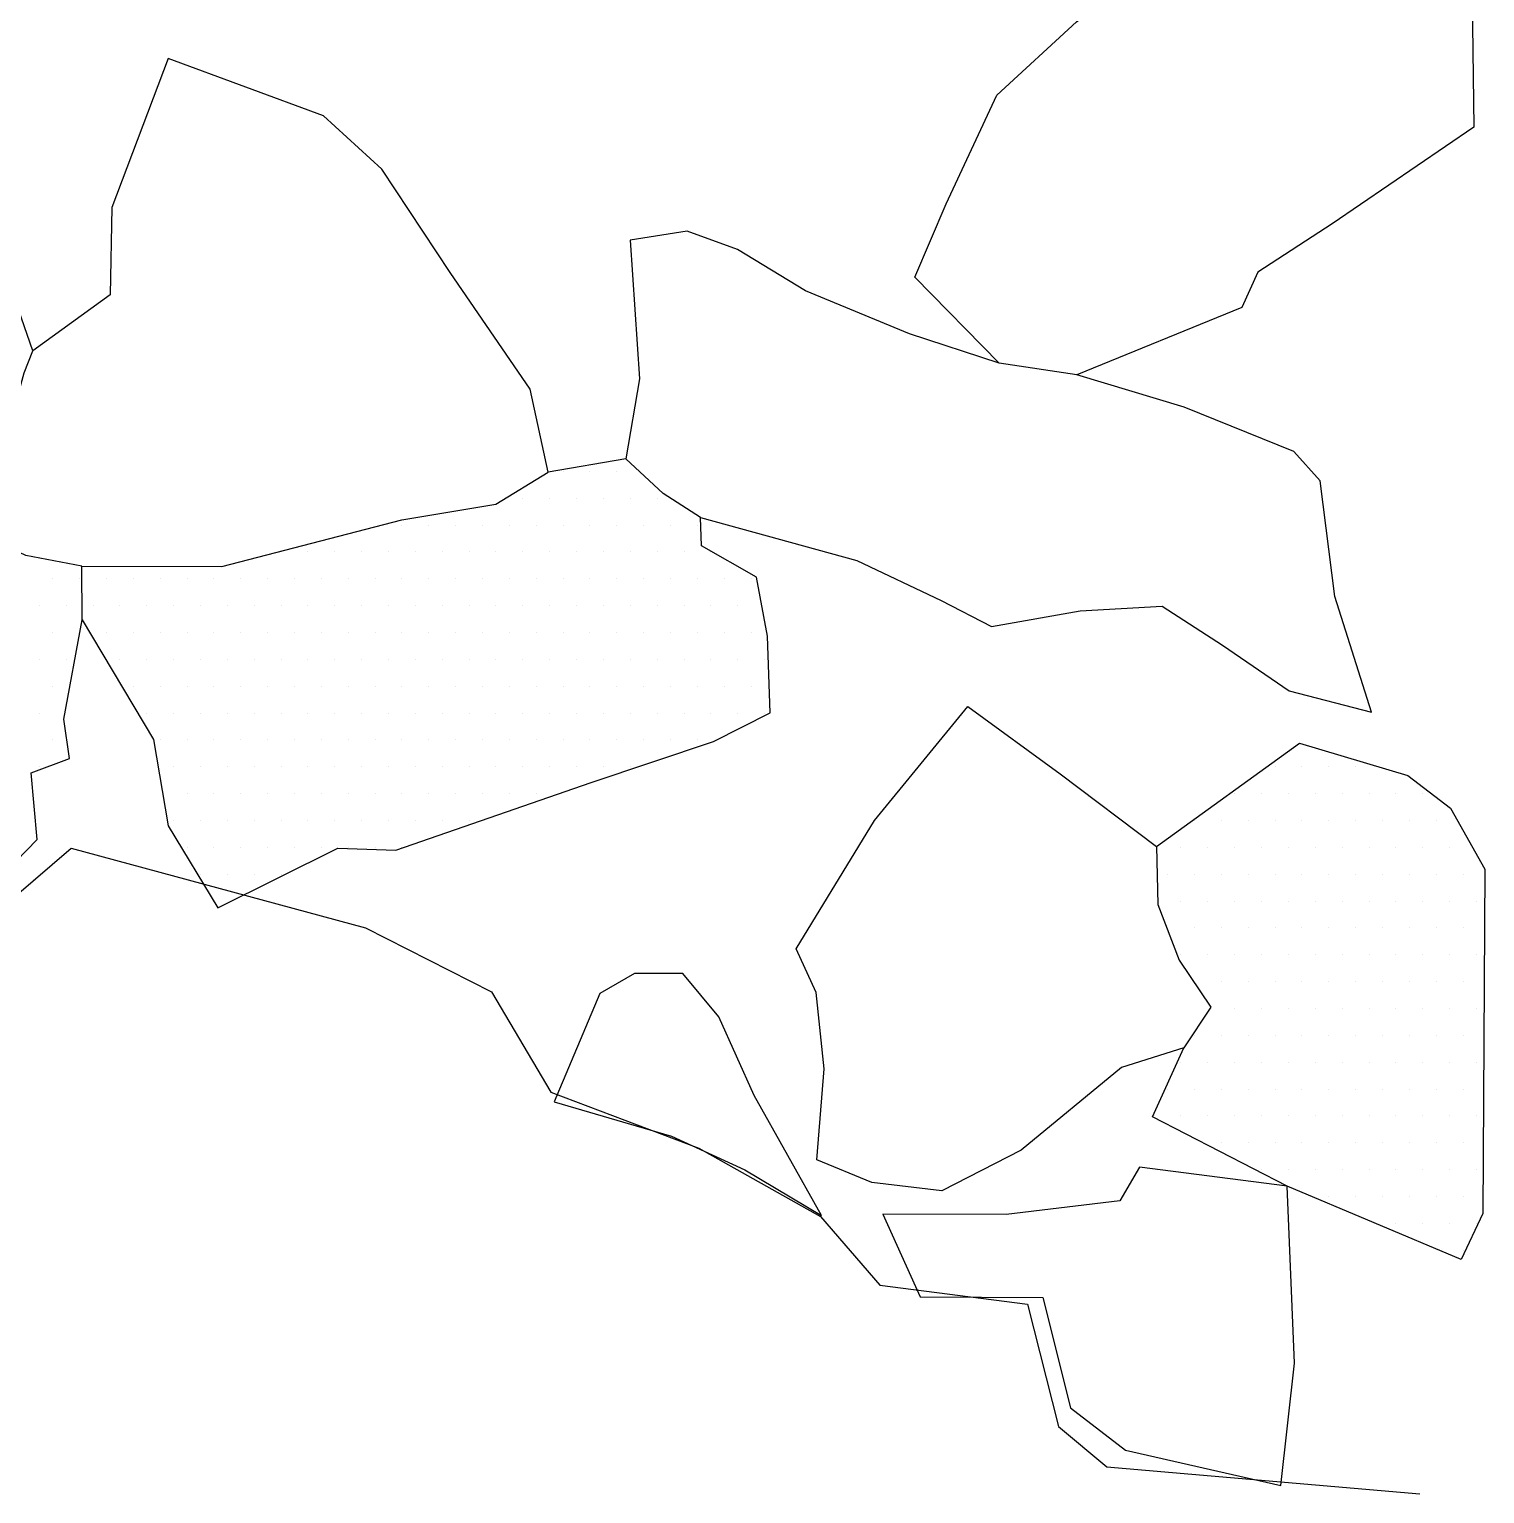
# Model space of a CAD drawing. Header units: metres. Extents: x -8.99 to -5.1, y -14.54 to -10.11.
# Drawn here: x -5.78 to -5.102, y -14.538 to -13.857 of the extents above; entities that cross this region are included whole.
import ezdxf

# ---------------------------------------------------------------- set-up
doc = ezdxf.new("R2010")
doc.units = ezdxf.units.M
doc.header["$LTSCALE"] = 25
doc.header["$MEASUREMENT"] = 0
doc.linetypes.add('STRICHPUNKTX2', pattern=[2, 1, -0.5, 0, -0.5])
doc.layers.get('0').update_dxf_attribs({"linetype": 'CONTINUOUS'})
for name, color, linetype in [('GRABUNGSGRENZE', 3, 'STRICHPUNKTX2'), ('STEINE', 4, 'CONTINUOUS'), ('STEINESCHRAFF', 4, 'CONTINUOUS')]:
    doc.layers.add(name, color=color, linetype=linetype)

# ---------------------------------------------------------------- blocks, each defined once
blk = doc.blocks.new('*X8')
at = {"color": 0}
for p, q in [((-553.125, -1406.25), (-553.125, -1406.25)), ((-551.875, -1406.25), (-551.875, -1406.25)), ((-550.625, -1406.25), (-550.625, -1406.25)), ((-555, -1407.5), (-555, -1407.5)), ((-553.75, -1407.5), (-553.75, -1407.5)), ((-552.5, -1407.5), (-552.5, -1407.5)), ((-551.25, -1407.5), (-551.25, -1407.5)), ((-550, -1407.5), (-550, -1407.5)), ((-548.75, -1407.5), (-548.75, -1407.5)), ((-560.625, -1408.75), (-560.625, -1408.75)), ((-559.375, -1408.75), (-559.375, -1408.75)), ((-558.125, -1408.75), (-558.125, -1408.75)), ((-556.875, -1408.75), (-556.875, -1408.75)), ((-555.625, -1408.75), (-555.625, -1408.75)), ((-554.375, -1408.75), (-554.375, -1408.75)), ((-553.125, -1408.75), (-553.125, -1408.75)), ((-551.875, -1408.75), (-551.875, -1408.75)), ((-550.625, -1408.75), (-550.625, -1408.75)), ((-549.375, -1408.75), (-549.375, -1408.75)), ((-548.125, -1408.75), (-548.125, -1408.75)), ((-546.875, -1408.75), (-546.875, -1408.75)), ((-566.25, -1410), (-566.25, -1410)), ((-565, -1410), (-565, -1410)), ((-563.75, -1410), (-563.75, -1410)), ((-562.5, -1410), (-562.5, -1410)), ((-561.25, -1410), (-561.25, -1410)), ((-560, -1410), (-560, -1410)), ((-558.75, -1410), (-558.75, -1410)), ((-557.5, -1410), (-557.5, -1410)), ((-556.25, -1410), (-556.25, -1410)), ((-555, -1410), (-555, -1410)), ((-553.75, -1410), (-553.75, -1410)), ((-552.5, -1410), (-552.5, -1410)), ((-551.25, -1410), (-551.25, -1410)), ((-550, -1410), (-550, -1410)), ((-548.75, -1410), (-548.75, -1410)), ((-547.5, -1410), (-547.5, -1410)), ((-546.25, -1410), (-546.25, -1410)), ((-576.875, -1411.25), (-576.875, -1411.25)), ((-575.625, -1411.25), (-575.625, -1411.25)), ((-574.375, -1411.25), (-574.375, -1411.25)), ((-573.125, -1411.25), (-573.125, -1411.25)), ((-571.875, -1411.25), (-571.875, -1411.25)), ((-570.625, -1411.25), (-570.625, -1411.25)), ((-569.375, -1411.25), (-569.375, -1411.25)), ((-568.125, -1411.25), (-568.125, -1411.25)), ((-566.875, -1411.25), (-566.875, -1411.25)), ((-565.625, -1411.25), (-565.625, -1411.25)), ((-564.375, -1411.25), (-564.375, -1411.25)), ((-563.125, -1411.25), (-563.125, -1411.25)), ((-561.875, -1411.25), (-561.875, -1411.25)), ((-560.625, -1411.25), (-560.625, -1411.25)), ((-559.375, -1411.25), (-559.375, -1411.25)), ((-558.125, -1411.25), (-558.125, -1411.25)), ((-556.875, -1411.25), (-556.875, -1411.25)), ((-555.625, -1411.25), (-555.625, -1411.25)), ((-554.375, -1411.25), (-554.375, -1411.25)), ((-553.125, -1411.25), (-553.125, -1411.25)), ((-551.875, -1411.25), (-551.875, -1411.25)), ((-550.625, -1411.25), (-550.625, -1411.25)), ((-549.375, -1411.25), (-549.375, -1411.25)), ((-548.125, -1411.25), (-548.125, -1411.25)), ((-546.875, -1411.25), (-546.875, -1411.25)), ((-545.625, -1411.25), (-545.625, -1411.25)), ((-544.375, -1411.25), (-544.375, -1411.25)), ((-577.5, -1412.5), (-577.5, -1412.5)), ((-576.25, -1412.5), (-576.25, -1412.5)), ((-575, -1412.5), (-575, -1412.5)), ((-573.75, -1412.5), (-573.75, -1412.5)), ((-572.5, -1412.5), (-572.5, -1412.5)), ((-571.25, -1412.5), (-571.25, -1412.5)), ((-570, -1412.5), (-570, -1412.5)), ((-568.75, -1412.5), (-568.75, -1412.5)), ((-567.5, -1412.5), (-567.5, -1412.5)), ((-566.25, -1412.5), (-566.25, -1412.5)), ((-565, -1412.5), (-565, -1412.5)), ((-563.75, -1412.5), (-563.75, -1412.5)), ((-562.5, -1412.5), (-562.5, -1412.5)), ((-561.25, -1412.5), (-561.25, -1412.5)), ((-560, -1412.5), (-560, -1412.5)), ((-558.75, -1412.5), (-558.75, -1412.5)), ((-557.5, -1412.5), (-557.5, -1412.5)), ((-556.25, -1412.5), (-556.25, -1412.5)), ((-555, -1412.5), (-555, -1412.5)), ((-553.75, -1412.5), (-553.75, -1412.5)), ((-552.5, -1412.5), (-552.5, -1412.5)), ((-551.25, -1412.5), (-551.25, -1412.5)), ((-550, -1412.5), (-550, -1412.5)), ((-548.75, -1412.5), (-548.75, -1412.5)), ((-547.5, -1412.5), (-547.5, -1412.5)), ((-546.25, -1412.5), (-546.25, -1412.5)), ((-545, -1412.5), (-545, -1412.5)), ((-576.875, -1413.75), (-576.875, -1413.75)), ((-575.625, -1413.75), (-575.625, -1413.75)), ((-574.375, -1413.75), (-574.375, -1413.75)), ((-573.125, -1413.75), (-573.125, -1413.75)), ((-571.875, -1413.75), (-571.875, -1413.75)), ((-570.625, -1413.75), (-570.625, -1413.75)), ((-569.375, -1413.75), (-569.375, -1413.75)), ((-568.125, -1413.75), (-568.125, -1413.75)), ((-566.875, -1413.75), (-566.875, -1413.75)), ((-565.625, -1413.75), (-565.625, -1413.75)), ((-564.375, -1413.75), (-564.375, -1413.75)), ((-563.125, -1413.75), (-563.125, -1413.75)), ((-561.875, -1413.75), (-561.875, -1413.75)), ((-560.625, -1413.75), (-560.625, -1413.75)), ((-559.375, -1413.75), (-559.375, -1413.75)), ((-558.125, -1413.75), (-558.125, -1413.75)), ((-556.875, -1413.75), (-556.875, -1413.75)), ((-555.625, -1413.75), (-555.625, -1413.75)), ((-554.375, -1413.75), (-554.375, -1413.75)), ((-553.125, -1413.75), (-553.125, -1413.75)), ((-551.875, -1413.75), (-551.875, -1413.75)), ((-550.625, -1413.75), (-550.625, -1413.75)), ((-549.375, -1413.75), (-549.375, -1413.75)), ((-548.125, -1413.75), (-548.125, -1413.75)), ((-546.875, -1413.75), (-546.875, -1413.75)), ((-545.625, -1413.75), (-545.625, -1413.75)), ((-544.375, -1413.75), (-544.375, -1413.75)), ((-577.5, -1415), (-577.5, -1415)), ((-576.25, -1415), (-576.25, -1415)), ((-573.75, -1415), (-573.75, -1415)), ((-572.5, -1415), (-572.5, -1415)), ((-571.25, -1415), (-571.25, -1415)), ((-570, -1415), (-570, -1415)), ((-568.75, -1415), (-568.75, -1415)), ((-567.5, -1415), (-567.5, -1415)), ((-566.25, -1415), (-566.25, -1415)), ((-565, -1415), (-565, -1415)), ((-563.75, -1415), (-563.75, -1415)), ((-562.5, -1415), (-562.5, -1415)), ((-561.25, -1415), (-561.25, -1415)), ((-560, -1415), (-560, -1415)), ((-558.75, -1415), (-558.75, -1415)), ((-557.5, -1415), (-557.5, -1415)), ((-556.25, -1415), (-556.25, -1415)), ((-555, -1415), (-555, -1415)), ((-553.75, -1415), (-553.75, -1415)), ((-552.5, -1415), (-552.5, -1415)), ((-551.25, -1415), (-551.25, -1415)), ((-550, -1415), (-550, -1415)), ((-548.75, -1415), (-548.75, -1415)), ((-547.5, -1415), (-547.5, -1415)), ((-546.25, -1415), (-546.25, -1415)), ((-545, -1415), (-545, -1415)), ((-543.75, -1415), (-543.75, -1415)), ((-576.875, -1416.25), (-576.875, -1416.25)), ((-573.125, -1416.25), (-573.125, -1416.25)), ((-571.875, -1416.25), (-571.875, -1416.25)), ((-570.625, -1416.25), (-570.625, -1416.25)), ((-569.375, -1416.25), (-569.375, -1416.25)), ((-568.125, -1416.25), (-568.125, -1416.25)), ((-566.875, -1416.25), (-566.875, -1416.25)), ((-565.625, -1416.25), (-565.625, -1416.25)), ((-564.375, -1416.25), (-564.375, -1416.25)), ((-563.125, -1416.25), (-563.125, -1416.25)), ((-561.875, -1416.25), (-561.875, -1416.25)), ((-560.625, -1416.25), (-560.625, -1416.25)), ((-559.375, -1416.25), (-559.375, -1416.25)), ((-558.125, -1416.25), (-558.125, -1416.25)), ((-556.875, -1416.25), (-556.875, -1416.25)), ((-555.625, -1416.25), (-555.625, -1416.25)), ((-554.375, -1416.25), (-554.375, -1416.25)), ((-553.125, -1416.25), (-553.125, -1416.25)), ((-551.875, -1416.25), (-551.875, -1416.25)), ((-550.625, -1416.25), (-550.625, -1416.25)), ((-549.375, -1416.25), (-549.375, -1416.25)), ((-548.125, -1416.25), (-548.125, -1416.25)), ((-546.875, -1416.25), (-546.875, -1416.25)), ((-545.625, -1416.25), (-545.625, -1416.25)), ((-544.375, -1416.25), (-544.375, -1416.25)), ((-577.5, -1417.5), (-577.5, -1417.5)), ((-572.5, -1417.5), (-572.5, -1417.5)), ((-571.25, -1417.5), (-571.25, -1417.5)), ((-570, -1417.5), (-570, -1417.5)), ((-568.75, -1417.5), (-568.75, -1417.5)), ((-567.5, -1417.5), (-567.5, -1417.5)), ((-566.25, -1417.5), (-566.25, -1417.5)), ((-565, -1417.5), (-565, -1417.5)), ((-563.75, -1417.5), (-563.75, -1417.5)), ((-562.5, -1417.5), (-562.5, -1417.5)), ((-561.25, -1417.5), (-561.25, -1417.5)), ((-560, -1417.5), (-560, -1417.5)), ((-558.75, -1417.5), (-558.75, -1417.5)), ((-557.5, -1417.5), (-557.5, -1417.5)), ((-556.25, -1417.5), (-556.25, -1417.5)), ((-555, -1417.5), (-555, -1417.5)), ((-553.75, -1417.5), (-553.75, -1417.5)), ((-552.5, -1417.5), (-552.5, -1417.5)), ((-551.25, -1417.5), (-551.25, -1417.5)), ((-550, -1417.5), (-550, -1417.5)), ((-548.75, -1417.5), (-548.75, -1417.5)), ((-547.5, -1417.5), (-547.5, -1417.5)), ((-546.25, -1417.5), (-546.25, -1417.5)), ((-545, -1417.5), (-545, -1417.5)), ((-543.75, -1417.5), (-543.75, -1417.5)), ((-576.875, -1418.75), (-576.875, -1418.75)), ((-571.875, -1418.75), (-571.875, -1418.75)), ((-570.625, -1418.75), (-570.625, -1418.75)), ((-569.375, -1418.75), (-569.375, -1418.75)), ((-568.125, -1418.75), (-568.125, -1418.75)), ((-566.875, -1418.75), (-566.875, -1418.75)), ((-565.625, -1418.75), (-565.625, -1418.75)), ((-564.375, -1418.75), (-564.375, -1418.75)), ((-563.125, -1418.75), (-563.125, -1418.75)), ((-561.875, -1418.75), (-561.875, -1418.75)), ((-560.625, -1418.75), (-560.625, -1418.75)), ((-559.375, -1418.75), (-559.375, -1418.75)), ((-558.125, -1418.75), (-558.125, -1418.75)), ((-556.875, -1418.75), (-556.875, -1418.75)), ((-555.625, -1418.75), (-555.625, -1418.75)), ((-554.375, -1418.75), (-554.375, -1418.75)), ((-553.125, -1418.75), (-553.125, -1418.75)), ((-551.875, -1418.75), (-551.875, -1418.75)), ((-550.625, -1418.75), (-550.625, -1418.75)), ((-549.375, -1418.75), (-549.375, -1418.75)), ((-548.125, -1418.75), (-548.125, -1418.75)), ((-546.875, -1418.75), (-546.875, -1418.75)), ((-577.5, -1420), (-577.5, -1420)), ((-571.25, -1420), (-571.25, -1420)), ((-570, -1420), (-570, -1420)), ((-568.75, -1420), (-568.75, -1420)), ((-567.5, -1420), (-567.5, -1420)), ((-566.25, -1420), (-566.25, -1420)), ((-565, -1420), (-565, -1420)), ((-563.75, -1420), (-563.75, -1420)), ((-562.5, -1420), (-562.5, -1420)), ((-561.25, -1420), (-561.25, -1420)), ((-560, -1420), (-560, -1420)), ((-558.75, -1420), (-558.75, -1420)), ((-557.5, -1420), (-557.5, -1420)), ((-556.25, -1420), (-556.25, -1420)), ((-555, -1420), (-555, -1420)), ((-553.75, -1420), (-553.75, -1420)), ((-552.5, -1420), (-552.5, -1420)), ((-551.25, -1420), (-551.25, -1420)), ((-550, -1420), (-550, -1420)), ((-520, -1420), (-520, -1420)), ((-518.75, -1420), (-518.75, -1420)), ((-517.5, -1420), (-517.5, -1420)), ((-516.25, -1420), (-516.25, -1420)), ((-570.625, -1421.25), (-570.625, -1421.25)), ((-569.375, -1421.25), (-569.375, -1421.25)), ((-568.125, -1421.25), (-568.125, -1421.25)), ((-566.875, -1421.25), (-566.875, -1421.25)), ((-565.625, -1421.25), (-565.625, -1421.25)), ((-564.375, -1421.25), (-564.375, -1421.25)), ((-563.125, -1421.25), (-563.125, -1421.25)), ((-561.875, -1421.25), (-561.875, -1421.25)), ((-560.625, -1421.25), (-560.625, -1421.25)), ((-559.375, -1421.25), (-559.375, -1421.25)), ((-558.125, -1421.25), (-558.125, -1421.25)), ((-556.875, -1421.25), (-556.875, -1421.25)), ((-555.625, -1421.25), (-555.625, -1421.25)), ((-554.375, -1421.25), (-554.375, -1421.25)), ((-521.875, -1421.25), (-521.875, -1421.25)), ((-520.625, -1421.25), (-520.625, -1421.25)), ((-519.375, -1421.25), (-519.375, -1421.25)), ((-518.125, -1421.25), (-518.125, -1421.25)), ((-516.875, -1421.25), (-516.875, -1421.25)), ((-515.625, -1421.25), (-515.625, -1421.25)), ((-514.375, -1421.25), (-514.375, -1421.25)), ((-513.125, -1421.25), (-513.125, -1421.25)), ((-571.25, -1422.5), (-571.25, -1422.5)), ((-570, -1422.5), (-570, -1422.5)), ((-568.75, -1422.5), (-568.75, -1422.5)), ((-567.5, -1422.5), (-567.5, -1422.5)), ((-566.25, -1422.5), (-566.25, -1422.5)), ((-565, -1422.5), (-565, -1422.5)), ((-563.75, -1422.5), (-563.75, -1422.5)), ((-562.5, -1422.5), (-562.5, -1422.5)), ((-561.25, -1422.5), (-561.25, -1422.5)), ((-560, -1422.5), (-560, -1422.5)), ((-558.75, -1422.5), (-558.75, -1422.5)), ((-557.5, -1422.5), (-557.5, -1422.5)), ((-523.75, -1422.5), (-523.75, -1422.5)), ((-522.5, -1422.5), (-522.5, -1422.5)), ((-521.25, -1422.5), (-521.25, -1422.5)), ((-520, -1422.5), (-520, -1422.5)), ((-518.75, -1422.5), (-518.75, -1422.5)), ((-517.5, -1422.5), (-517.5, -1422.5)), ((-516.25, -1422.5), (-516.25, -1422.5)), ((-515, -1422.5), (-515, -1422.5)), ((-513.75, -1422.5), (-513.75, -1422.5)), ((-512.5, -1422.5), (-512.5, -1422.5)), ((-570.625, -1423.75), (-570.625, -1423.75)), ((-569.375, -1423.75), (-569.375, -1423.75)), ((-568.125, -1423.75), (-568.125, -1423.75)), ((-566.875, -1423.75), (-566.875, -1423.75)), ((-565.625, -1423.75), (-565.625, -1423.75)), ((-564.375, -1423.75), (-564.375, -1423.75)), ((-563.125, -1423.75), (-563.125, -1423.75)), ((-561.875, -1423.75), (-561.875, -1423.75)), ((-560.625, -1423.75), (-560.625, -1423.75)), ((-524.375, -1423.75), (-524.375, -1423.75)), ((-523.125, -1423.75), (-523.125, -1423.75)), ((-521.875, -1423.75), (-521.875, -1423.75)), ((-520.625, -1423.75), (-520.625, -1423.75)), ((-519.375, -1423.75), (-519.375, -1423.75)), ((-518.125, -1423.75), (-518.125, -1423.75)), ((-516.875, -1423.75), (-516.875, -1423.75)), ((-515.625, -1423.75), (-515.625, -1423.75)), ((-514.375, -1423.75), (-514.375, -1423.75)), ((-513.125, -1423.75), (-513.125, -1423.75)), ((-511.875, -1423.75), (-511.875, -1423.75)), ((-570, -1425), (-570, -1425)), ((-568.75, -1425), (-568.75, -1425)), ((-567.5, -1425), (-567.5, -1425)), ((-566.25, -1425), (-566.25, -1425)), ((-525, -1425), (-525, -1425)), ((-523.75, -1425), (-523.75, -1425)), ((-522.5, -1425), (-522.5, -1425)), ((-521.25, -1425), (-521.25, -1425)), ((-520, -1425), (-520, -1425)), ((-518.75, -1425), (-518.75, -1425)), ((-517.5, -1425), (-517.5, -1425)), ((-516.25, -1425), (-516.25, -1425)), ((-515, -1425), (-515, -1425)), ((-513.75, -1425), (-513.75, -1425)), ((-512.5, -1425), (-512.5, -1425)), ((-511.25, -1425), (-511.25, -1425)), ((-569.375, -1426.25), (-569.375, -1426.25)), ((-524.375, -1426.25), (-524.375, -1426.25)), ((-523.125, -1426.25), (-523.125, -1426.25)), ((-521.875, -1426.25), (-521.875, -1426.25)), ((-520.625, -1426.25), (-520.625, -1426.25)), ((-519.375, -1426.25), (-519.375, -1426.25)), ((-518.125, -1426.25), (-518.125, -1426.25)), ((-516.875, -1426.25), (-516.875, -1426.25)), ((-515.625, -1426.25), (-515.625, -1426.25)), ((-514.375, -1426.25), (-514.375, -1426.25)), ((-513.125, -1426.25), (-513.125, -1426.25)), ((-511.875, -1426.25), (-511.875, -1426.25)), ((-510.625, -1426.25), (-510.625, -1426.25)), ((-525, -1427.5), (-525, -1427.5)), ((-523.75, -1427.5), (-523.75, -1427.5)), ((-522.5, -1427.5), (-522.5, -1427.5)), ((-521.25, -1427.5), (-521.25, -1427.5)), ((-520, -1427.5), (-520, -1427.5)), ((-518.75, -1427.5), (-518.75, -1427.5)), ((-517.5, -1427.5), (-517.5, -1427.5)), ((-516.25, -1427.5), (-516.25, -1427.5)), ((-515, -1427.5), (-515, -1427.5)), ((-513.75, -1427.5), (-513.75, -1427.5)), ((-512.5, -1427.5), (-512.5, -1427.5)), ((-511.25, -1427.5), (-511.25, -1427.5)), ((-524.375, -1428.75), (-524.375, -1428.75)), ((-523.125, -1428.75), (-523.125, -1428.75)), ((-521.875, -1428.75), (-521.875, -1428.75)), ((-520.625, -1428.75), (-520.625, -1428.75)), ((-519.375, -1428.75), (-519.375, -1428.75)), ((-518.125, -1428.75), (-518.125, -1428.75)), ((-516.875, -1428.75), (-516.875, -1428.75)), ((-515.625, -1428.75), (-515.625, -1428.75)), ((-514.375, -1428.75), (-514.375, -1428.75)), ((-513.125, -1428.75), (-513.125, -1428.75)), ((-511.875, -1428.75), (-511.875, -1428.75)), ((-510.625, -1428.75), (-510.625, -1428.75)), ((-523.75, -1430), (-523.75, -1430)), ((-522.5, -1430), (-522.5, -1430)), ((-521.25, -1430), (-521.25, -1430)), ((-520, -1430), (-520, -1430)), ((-518.75, -1430), (-518.75, -1430)), ((-517.5, -1430), (-517.5, -1430)), ((-516.25, -1430), (-516.25, -1430)), ((-515, -1430), (-515, -1430)), ((-513.75, -1430), (-513.75, -1430)), ((-512.5, -1430), (-512.5, -1430)), ((-511.25, -1430), (-511.25, -1430)), ((-521.875, -1431.25), (-521.875, -1431.25)), ((-520.625, -1431.25), (-520.625, -1431.25)), ((-519.375, -1431.25), (-519.375, -1431.25)), ((-518.125, -1431.25), (-518.125, -1431.25)), ((-516.875, -1431.25), (-516.875, -1431.25)), ((-515.625, -1431.25), (-515.625, -1431.25)), ((-514.375, -1431.25), (-514.375, -1431.25)), ((-513.125, -1431.25), (-513.125, -1431.25)), ((-511.875, -1431.25), (-511.875, -1431.25)), ((-510.625, -1431.25), (-510.625, -1431.25)), ((-523.75, -1432.5), (-523.75, -1432.5)), ((-522.5, -1432.5), (-522.5, -1432.5)), ((-521.25, -1432.5), (-521.25, -1432.5)), ((-520, -1432.5), (-520, -1432.5)), ((-518.75, -1432.5), (-518.75, -1432.5)), ((-517.5, -1432.5), (-517.5, -1432.5)), ((-516.25, -1432.5), (-516.25, -1432.5)), ((-515, -1432.5), (-515, -1432.5)), ((-513.75, -1432.5), (-513.75, -1432.5)), ((-512.5, -1432.5), (-512.5, -1432.5)), ((-511.25, -1432.5), (-511.25, -1432.5)), ((-524.375, -1433.75), (-524.375, -1433.75)), ((-523.125, -1433.75), (-523.125, -1433.75)), ((-521.875, -1433.75), (-521.875, -1433.75)), ((-520.625, -1433.75), (-520.625, -1433.75)), ((-519.375, -1433.75), (-519.375, -1433.75)), ((-518.125, -1433.75), (-518.125, -1433.75)), ((-516.875, -1433.75), (-516.875, -1433.75)), ((-515.625, -1433.75), (-515.625, -1433.75)), ((-514.375, -1433.75), (-514.375, -1433.75)), ((-513.125, -1433.75), (-513.125, -1433.75)), ((-511.875, -1433.75), (-511.875, -1433.75)), ((-510.625, -1433.75), (-510.625, -1433.75)), ((-525, -1435), (-525, -1435)), ((-523.75, -1435), (-523.75, -1435)), ((-522.5, -1435), (-522.5, -1435)), ((-521.25, -1435), (-521.25, -1435)), ((-520, -1435), (-520, -1435)), ((-518.75, -1435), (-518.75, -1435)), ((-517.5, -1435), (-517.5, -1435)), ((-516.25, -1435), (-516.25, -1435)), ((-515, -1435), (-515, -1435)), ((-513.75, -1435), (-513.75, -1435)), ((-512.5, -1435), (-512.5, -1435)), ((-511.25, -1435), (-511.25, -1435)), ((-525.625, -1436.25), (-525.625, -1436.25)), ((-524.375, -1436.25), (-524.375, -1436.25)), ((-523.125, -1436.25), (-523.125, -1436.25)), ((-521.875, -1436.25), (-521.875, -1436.25)), ((-520.625, -1436.25), (-520.625, -1436.25)), ((-519.375, -1436.25), (-519.375, -1436.25)), ((-518.125, -1436.25), (-518.125, -1436.25)), ((-516.875, -1436.25), (-516.875, -1436.25)), ((-515.625, -1436.25), (-515.625, -1436.25)), ((-514.375, -1436.25), (-514.375, -1436.25)), ((-513.125, -1436.25), (-513.125, -1436.25)), ((-511.875, -1436.25), (-511.875, -1436.25)), ((-510.625, -1436.25), (-510.625, -1436.25)), ((-522.5, -1437.5), (-522.5, -1437.5)), ((-521.25, -1437.5), (-521.25, -1437.5)), ((-520, -1437.5), (-520, -1437.5)), ((-518.75, -1437.5), (-518.75, -1437.5)), ((-517.5, -1437.5), (-517.5, -1437.5)), ((-516.25, -1437.5), (-516.25, -1437.5)), ((-515, -1437.5), (-515, -1437.5)), ((-513.75, -1437.5), (-513.75, -1437.5)), ((-512.5, -1437.5), (-512.5, -1437.5)), ((-511.25, -1437.5), (-511.25, -1437.5)), ((-520.625, -1438.75), (-520.625, -1438.75)), ((-519.375, -1438.75), (-519.375, -1438.75)), ((-518.125, -1438.75), (-518.125, -1438.75)), ((-516.875, -1438.75), (-516.875, -1438.75)), ((-515.625, -1438.75), (-515.625, -1438.75)), ((-514.375, -1438.75), (-514.375, -1438.75)), ((-513.125, -1438.75), (-513.125, -1438.75)), ((-511.875, -1438.75), (-511.875, -1438.75)), ((-510.625, -1438.75), (-510.625, -1438.75)), ((-517.5, -1440), (-517.5, -1440)), ((-516.25, -1440), (-516.25, -1440)), ((-515, -1440), (-515, -1440)), ((-513.75, -1440), (-513.75, -1440)), ((-512.5, -1440), (-512.5, -1440)), ((-511.25, -1440), (-511.25, -1440)), ((-514.375, -1441.25), (-514.375, -1441.25)), ((-513.125, -1441.25), (-513.125, -1441.25)), ((-511.875, -1441.25), (-511.875, -1441.25)), ((-510.625, -1441.25), (-510.625, -1441.25)), ((-511.25, -1442.5), (-511.25, -1442.5))]:
    blk.add_line(p, q, dxfattribs=at)

msp = doc.modelspace()

# ---------------------------------------------------------------- linework, layer by layer
at = {"layer": 'GRABUNGSGRENZE', "flags": 128}
msp.add_lwpolyline([(-6.26156, -14.13606), (-6.23515, -14.17184), (-5.98369, -14.20837), (-5.82408, -14.29261), (-5.76023, -14.23789), (-5.62322, -14.27493), (-5.56459, -14.30468), (-5.53691, -14.35136), (-5.46812, -14.37751), (-5.41151, -14.4093), (-5.3839, -14.44123), (-5.31518, -14.45008), (-5.30068, -14.50699), (-5.27822, -14.52571), (-5.13267, -14.53829)], dxfattribs=at)
at = {"layer": 'STEINE'}
for points in [[(-5.32832, -14.01214), (-5.36767, -13.97213), (-5.35307, -13.93798), (-5.32939, -13.88751), (-5.2924, -13.85326), (-5.24526, -13.81592), (-5.18428, -13.80089), (-5.13088, -13.79811), (-5.10835, -13.83108), (-5.10752, -13.90229)], [(-5.75522, -14.10663), (-5.6901, -14.10684), (-5.60626, -14.08511), (-5.56255, -14.07779), (-5.53819, -14.06293), (-5.54651, -14.0243), (-5.58388, -13.97004), (-5.61564, -13.92185), (-5.64271, -13.89704), (-5.71506, -13.8704), (-5.74121, -13.93971), (-5.74205, -13.98041), (-5.77805, -14.00651)], [(-5.10752, -13.90229), (-5.17345, -13.94735), (-5.20795, -13.96989), (-5.2155, -13.9862), (-5.29218, -14.01757)], [(-5.9155, -14.0992), (-5.90977, -14.12919), (-5.91573, -14.15974), (-5.93391, -14.19085), (-5.93633, -14.21833), (-5.93118, -14.23204), (-5.83122, -14.29061), (-5.77602, -14.2339), (-5.7787, -14.20288), (-5.76092, -14.19618), (-5.76355, -14.17788), (-5.75511, -14.13155), (-5.75522, -14.10663), (-5.78119, -14.10165), (-5.8026, -14.09157), (-5.78207, -14.0167), (-5.77805, -14.00651), (-5.78732, -13.97959), (-5.80374, -13.94914), (-5.82257, -13.94668), (-5.86416, -13.97535), (-5.89253, -14.00244), (-5.91517, -14.05799)], [(-5.46739, -14.08398), (-5.39456, -14.104), (-5.3553, -14.12265), (-5.33185, -14.13475), (-5.29067, -14.12745), (-5.25253, -14.12524), (-5.22447, -14.14343), (-5.19334, -14.16466), (-5.15515, -14.17466), (-5.17217, -14.12082), (-5.17903, -14.06692), (-5.1913, -14.05324), (-5.24226, -14.03261), (-5.29218, -14.01757), (-5.32832, -14.01214), (-5.3701, -13.99859), (-5.41851, -13.97846), (-5.45014, -13.95927), (-5.47358, -13.95072), (-5.50001, -13.95491), (-5.49566, -14.0195), (-5.5021, -14.05666)], [(-5.75511, -14.13155), (-5.72179, -14.18736), (-5.715, -14.22752), (-5.69194, -14.26557), (-5.63611, -14.23785), (-5.60914, -14.23875), (-5.51822, -14.20731), (-5.46133, -14.18824), (-5.43494, -14.17489), (-5.43611, -14.13929), (-5.44132, -14.11184), (-5.46682, -14.0972), (-5.46739, -14.08398), (-5.48474, -14.07286), (-5.5021, -14.05666), (-5.53819, -14.06293)], [(-5.34287, -14.17194), (-5.3, -14.20329), (-5.25508, -14.23717), (-5.25446, -14.26413), (-5.24467, -14.29003), (-5.22983, -14.31184), (-5.24246, -14.33072), (-5.27141, -14.34), (-5.31804, -14.37837), (-5.3551, -14.39735), (-5.38767, -14.39343), (-5.41315, -14.38286), (-5.40978, -14.34062), (-5.4135, -14.30503), (-5.42275, -14.28472), (-5.38639, -14.22504), (-5.34287, -14.17194)], [(-5.25508, -14.23717), (-5.18866, -14.18906), (-5.13823, -14.20409), (-5.11832, -14.21927), (-5.10242, -14.24768), (-5.10324, -14.40793), (-5.11332, -14.42934)], [(-5.411, -14.40879), (-5.44228, -14.35297), (-5.45872, -14.31642), (-5.4756, -14.29615), (-5.49798, -14.29625), (-5.51422, -14.30548), (-5.53536, -14.35593), (-5.48086, -14.37197), (-5.44671, -14.38759), (-5.411, -14.40879)], [(-5.11332, -14.42934), (-5.19435, -14.39511), (-5.25707, -14.36283), (-5.24246, -14.33072)], [(-5.19729, -14.53451), (-5.19093, -14.47751), (-5.19435, -14.39511), (-5.26307, -14.38626), (-5.27216, -14.40207), (-5.32503, -14.40841), (-5.38252, -14.40816), (-5.36505, -14.44674), (-5.30807, -14.447), (-5.29513, -14.49832), (-5.2696, -14.51804), (-5.19729, -14.53451)]]:
    msp.add_lwpolyline(points, dxfattribs=at)

# ---------------------------------------------------------------- block references
at = {"layer": 'STEINESCHRAFF', "xscale": 0.01, "yscale": 0.01, "zscale": 0.01}
msp.add_blockref('*X8', (0, 0), dxfattribs=at)

doc.saveas('drawing.dxf')
